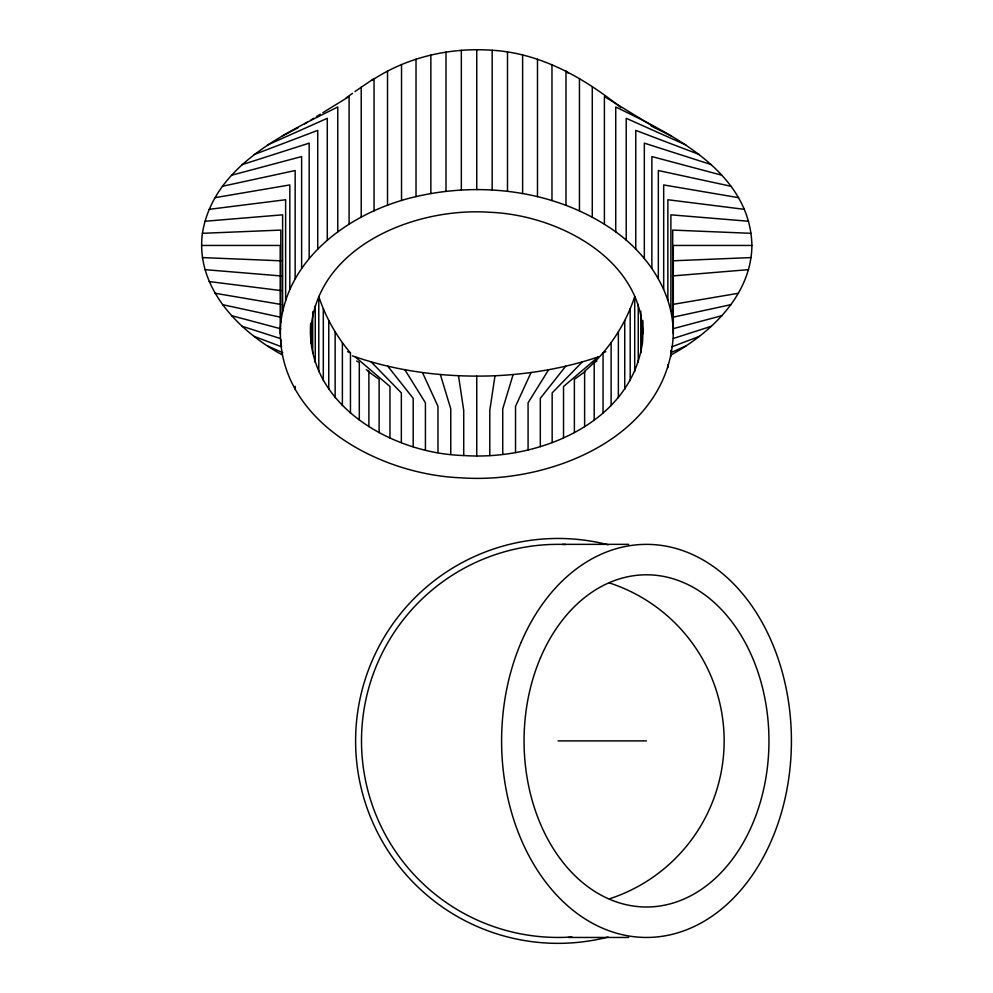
<?xml version="1.0" encoding="UTF-8"?>
<svg xmlns="http://www.w3.org/2000/svg" width="993" height="993" viewBox="0 0 993 993"><rect width="100%" height="100%" fill="white"/><g stroke="black" fill="none" stroke-linecap="round" stroke-linejoin="round"><path stroke-width="1.49" d="M673.304 333.896C673.403 292.662 648.305 255.35 615.734 231.828L615.734 106.996C672.447 134.514 750.125 171.752 751.924 245.457L673.304 245.457L673.304 333.896C669.381 436.585 550.283 484.224 461.335 477.819C378.01 474.778 272.839 418.624 280.808 322.576L280.808 230.091L202.423 233.318C195.236 287.027 238.543 331.103 282.173 354.824M310.66 333.896C313.974 247.133 414.615 206.879 489.785 212.291C560.189 214.86 649.062 262.301 642.334 343.466C630.071 424.309 536.928 460.789 463.719 455.514C392.21 453.702 305.223 404.449 310.66 323.519M671.33 354.824C711.596 332.419 751.329 294.698 751.924 245.457M563.528 437.913L563.528 386.525L598.245 356.909C564.98 368.204 530.039 374.088 494.998 375.764L489.785 410.407L489.785 455.514M280.808 322.576C289.037 254.878 353.918 210.727 416.017 196.602C483.467 180.974 558.749 191.028 615.734 231.828M202.423 233.318C213.346 166.017 283.7 133.869 337.769 106.996L337.769 231.828M513.12 374.56L502.731 408.88L502.731 454.384M584.616 426.667L584.616 371.27C607.716 351.522 625.23 325.443 634.713 296.584L634.713 371.593M531.032 372.549L515.528 406.336L515.528 452.523M548.608 369.768L528.077 402.81L528.077 449.916M565.737 366.218L540.316 398.317L540.316 446.602M582.32 361.924L552.158 392.88L552.158 442.593M371.705 80.507C406.77 57.097 450.263 47.254 492.168 50.258C540.602 53.125 584.045 77.851 621.01 107.728M346.234 97.835L352.478 93.342M354.973 91.542L374.051 78.509L374.051 210.814M585.361 371.407L574.376 379.314L574.376 432.588M304.59 123.827L307.209 122.213M311.132 119.818L313.751 118.204M316.37 116.603L320.305 114.195M322.911 112.594L349.102 96.557L349.102 224.133M596.88 361.042L594.199 362.445L594.199 420.163M282.173 136.078L298.037 127.824M267.514 144.99L327.293 118.291L327.293 240.145M605.854 351.659L603.049 352.912L603.049 413.125M670.697 352.738L685.989 345.912M254.134 154.536L317.735 130.368L317.735 249.044M671.901 346.805L699.37 336.379M242.131 164.627L309.171 143.141L309.171 258.478M673.477 338.414L711.373 326.275M231.568 175.227L301.624 156.559L301.624 268.358M672.745 328.782L721.923 315.675M222.531 186.262L295.157 170.523L295.157 278.661M673.477 317.102L730.972 304.652M215.047 197.657L289.819 184.946L289.819 289.286M672.832 304.404L738.457 293.258M209.188 209.337L285.636 199.742L285.636 300.196M204.968 221.253L282.62 214.823L282.62 311.318M672.398 275.955L748.536 269.649M672.695 260.811L751.068 257.584M352.49 355.866C398.044 371.953 446.85 377.65 494.998 375.764M201.579 245.457L280.2 245.457L280.2 333.896M562.646 544.35L628.706 544.35M558.054 740.902L646.505 740.902M568.344 937.454L628.706 937.454M751.068 233.318L672.695 230.091L672.695 322.576M202.423 257.584L280.808 260.811M748.536 221.253L670.883 214.823L670.883 311.318M204.968 269.649L281.093 275.955M744.316 209.337L667.867 199.742L667.867 300.196M209.188 281.565L281.044 290.589M738.457 197.657L663.684 184.946L663.684 289.286M215.047 293.258L280.659 304.404M730.972 186.262L658.334 170.523L658.334 278.661M222.531 304.652L280.026 317.102M721.923 175.227L651.88 156.559L651.88 268.358M231.568 315.675L280.758 328.782M711.373 164.627L644.333 143.141L644.333 258.478M242.131 326.275L280.014 338.414M699.37 154.536L635.768 130.368L635.768 249.044M254.134 336.379L281.602 346.805M651.222 125.95L671.33 136.078M685.989 144.99L626.211 118.291L626.211 240.145M347.649 351.659L350.455 352.912L350.455 413.125M267.514 345.912L282.806 352.738M356.624 361.042L359.305 362.445L359.305 420.163M655.454 127.824L604.402 96.557L604.402 224.133M366.268 369.669L368.887 371.27L368.887 426.667M368.142 371.407L379.127 379.314L379.127 432.588M355.258 356.909L389.964 386.525L389.964 437.913M568.145 73.209L565.985 70.987L565.985 205.278M371.183 361.924L401.346 392.88L401.346 442.593M387.766 366.218L413.187 398.317L413.187 446.602M318.79 371.593L318.79 296.584C325.617 317.177 336.416 336.379 350.455 352.912M404.896 369.768L425.426 402.81L425.426 449.916M422.472 372.549L437.975 406.336L437.975 452.523M440.371 374.56L450.772 408.88L450.772 454.384M458.505 375.764L463.719 410.407L463.719 455.514M670.883 350.343L670.883 356.487M667.867 364.605L667.867 367.596M642.843 320.553L642.843 333.896M642.334 321.298L642.334 343.466M640.795 311.219L640.795 352.987M638.251 304.392L638.251 362.383M630.195 308.773L630.195 380.58M624.734 320.565L624.734 389.281M618.366 331.91L618.366 397.634M611.117 342.709L611.117 405.603M592.275 87.049L592.275 217.107M579.453 78.509L579.453 210.814M551.971 64.557L551.971 200.524M537.486 59.232L537.486 196.602M522.628 55.062L522.628 193.523M507.497 52.058L507.497 191.314M492.168 50.258L492.168 189.986M476.752 49.65L476.752 189.539M476.752 376.161L476.752 455.886M461.335 50.258L461.335 189.986M446.006 52.058L446.006 191.314M430.863 55.062L430.863 193.523M416.017 59.232L416.017 196.602M401.532 64.557L401.532 200.524M387.518 70.987L387.518 205.278M361.216 87.049L361.216 217.107M342.386 342.709L342.386 405.603M335.137 331.91L335.137 397.634M328.757 320.565L328.757 389.281M323.308 308.773L323.308 380.58M315.253 305.856L315.253 362.383M312.708 311.728L312.708 352.987M311.169 322.986L311.169 343.466M295.157 386.314L295.157 389.144M280.808 339.445L280.808 345.229M608.126 937.057A202.448 202.448 0 0 1 355.606 740.902A202.448 202.448 0 0 1 608.126 544.747M609.379 582.941A166.092 166.092 0 0 1 609.379 898.864M571.943 936.958A196.552 196.552 0 0 1 361.526 743.993A196.552 196.552 0 0 1 565.774 544.499M540.453 657.862A166.092 122.449 90 0 0 646.505 906.994A166.092 122.449 90 0 0 752.557 657.862A166.092 122.449 90 0 0 540.453 657.862M521.015 642.632A196.552 144.916 90 0 0 646.505 937.454A196.552 144.916 90 0 0 772.008 642.632A196.552 144.916 90 0 0 521.015 642.632"/></g></svg>
